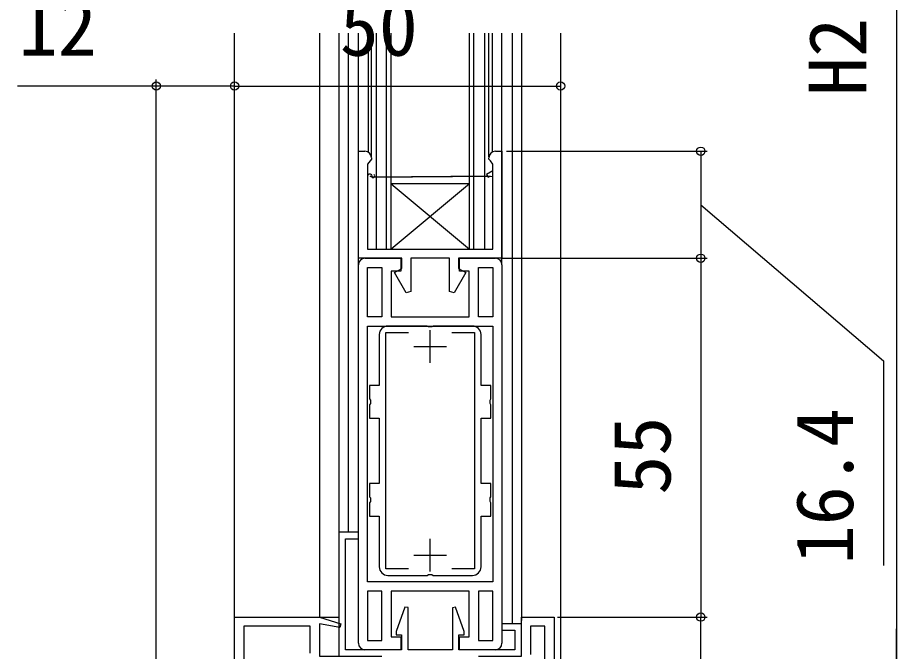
# Model space of a CAD drawing. Units: millimetres, scale not verified. Extents: x -525 to 525, y -782 to 777.
# Drawn here: x 235.2 to 370, y -201.3 to -104.2 of the extents above; entities that cross this region are included whole.
import ezdxf
from ezdxf.enums import TextEntityAlignment as Align

# ---------------------------------------------------------------- set-up
doc = ezdxf.new("R2010")
doc.units = ezdxf.units.MM
doc.header["$LTSCALE"] = 4
for name, color, linetype in [('0-2_YKK_11', 7, 'Continuous'), ('0-3_YKK_12', 2, 'Continuous'), ('0-6_YKK_D', 6, 'Continuous')]:
    doc.layers.add(name, color=color, linetype=linetype)
doc.styles.add('ＭＳ ゴシック', font='')
doc.styles.get('ＭＳ ゴシック').set_extended_font_data('MS Gothic')

msp = doc.modelspace()

# ---------------------------------------------------------------- linework, layer by layer
at = {"layer": '0-2_YKK_11'}
for p, q in [((289.243, -128.495), (289.583, -128.691)), ((289.833, -128.258), (289.833, -128.258)), ((287.458, -200.095), (287.458, -142.095)), ((309.458, -142.095), (309.458, -200.095)), ((298.458, -157.095), (298.458, -152.095)), ((295.958, -154.595), (300.958, -154.595)), ((298.458, -189.095), (298.458, -184.095)), ((295.958, -186.595), (300.958, -186.595))]:
    msp.add_line(p, q, dxfattribs=at)
for points in [[(308.458, -124.695), (309.458, -124.695), (309.458, -141.095), (302.808, -141.095), (302.808, -142.648), (303.928, -143.295), (302.149, -146.377), (301.408, -146.179), (301.408, -141.095), (295.508, -141.095), (295.508, -146.179), (294.766, -146.377), (292.987, -143.295), (294.108, -142.648), (294.108, -141.095), (287.458, -141.095), (287.458, -124.695), (288.458, -124.695)], [(288.858, -139.695), (308.058, -139.695), (308.058, -128.495), (308.058, -127.695), (308.058, -126.67), (307.683, -126.186), (307.458, -125.895), (307.458, -125.695)], [(289.458, -125.695), (289.458, -125.895), (289.233, -126.186), (288.858, -126.67), (288.858, -127.695), (288.858, -128.495), (288.858, -139.695)], [(308.058, -127.695), (307.083, -128.258), (307.333, -128.691), (307.672, -128.495), (307.672, -128.495)], [(289.583, -128.691), (289.243, -128.495), (289.243, -128.495)], [(307.672, -128.495), (289.583, -128.691), (308.058, -128.495)], [(288.458, -141.095), (293.958, -141.095), (293.958, -143.095), (292.458, -143.095), (292.458, -150.095), (304.458, -150.095), (304.458, -143.095), (302.958, -143.095), (302.958, -141.095), (308.458, -141.095)], [(304.958, -151.495), (298.916, -151.495), (298.732, -151.615), (298.183, -151.615), (297.999, -151.495), (291.958, -151.495)], [(290.658, -152.795), (290.658, -160.595), (289.158, -160.595), (289.158, -162.637), (289.278, -162.82), (289.278, -163.37), (289.158, -163.553), (289.158, -165.595), (290.658, -165.595), (290.658, -175.595), (289.158, -175.595), (289.158, -177.637), (289.278, -177.82), (289.278, -178.37), (289.158, -178.553), (289.158, -180.595), (290.658, -180.595), (290.658, -188.395)], [(295.121, -188.695), (291.658, -188.695), (291.658, -152.495), (295.121, -152.495)], [(301.794, -152.495), (305.258, -152.495), (305.258, -188.695), (301.794, -188.695)], [(306.258, -175.595), (306.258, -165.595), (307.758, -165.595), (307.758, -163.553), (307.638, -163.37), (307.638, -162.82), (307.758, -162.637), (307.758, -160.595), (306.258, -160.595), (306.258, -152.795)], [(306.258, -188.395), (306.258, -180.595), (307.758, -180.595), (307.758, -178.553), (307.638, -178.37), (307.638, -177.82), (307.758, -177.637), (307.758, -175.595), (306.258, -175.595)], [(312.458, -202.095), (312.458, -197.095), (309.458, -197.095), (309.458, -198.095), (311.458, -198.095), (311.458, -201.095), (302.858, -201.095), (302.858, -198.795), (303.658, -198.795), (303.658, -198.295), (302.358, -194.557), (301.858, -194.642), (301.858, -201.095), (295.058, -201.095), (295.058, -194.641), (294.557, -194.557), (293.258, -198.295), (293.258, -198.795), (294.058, -198.795), (294.058, -201.095), (285.458, -201.095), (285.458, -184.095), (287.458, -184.095), (287.458, -183.095), (284.458, -183.095), (284.458, -202.095)], [(291.958, -189.695), (297.999, -189.695), (298.183, -189.575), (298.732, -189.575), (298.916, -189.695), (304.958, -189.695)], [(308.458, -201.095), (302.958, -201.095), (302.958, -199.095), (304.458, -199.095), (304.458, -192.095), (292.458, -192.095), (292.458, -199.095), (293.958, -199.095), (293.958, -201.095), (288.458, -201.095)], [(317.458, -216.095), (268.458, -216.095), (268.458, -196.095), (281.458, -196.095), (284.762, -197.113), (284.618, -197.693), (281.458, -197.095), (281.458, -202.095), (291.058, -202.095)], [(305.858, -202.095), (312.458, -202.095), (312.458, -196.095), (317.458, -196.095), (317.458, -216.095)], [(280.058, -201.595), (280.058, -197.495), (269.858, -197.495), (269.858, -214.695)], [(316.058, -214.695), (316.058, -197.495), (313.858, -197.495), (313.858, -201.795)]]:
    msp.add_lwpolyline(points, dxfattribs=at)
for points in [[(291.058, -142.495), (291.058, -150.095), (288.858, -150.095), (288.858, -142.495)], [(308.058, -142.495), (308.058, -150.095), (305.858, -150.095), (305.858, -142.495)], [(308.058, -151.495), (308.058, -190.695), (288.858, -190.695), (288.858, -151.495)], [(291.058, -199.695), (291.058, -192.095), (288.858, -192.095), (288.858, -199.695)], [(308.058, -199.695), (308.058, -192.095), (305.858, -192.095), (305.858, -199.695)]]:
    msp.add_lwpolyline(points, close=True, dxfattribs=at)
for centre, radius, start, end in [((288.458, -125.695), 1, 0.00001, 89.99999), ((308.458, -125.695), 1, 90.00001, 179.99999), ((289.22, -128.593), 0.376, 344.87674, 164.87676), ((289.708, -128.475), 0.25, 240.00006, 60.00008), ((288.458, -142.095), 1, 90.00001, 179.99999), ((308.458, -142.095), 1, 0.00001, 89.99999), ((291.958, -152.795), 1.3, 90.00001, 179.99999), ((304.958, -152.795), 1.3, 0.00001, 89.99999), ((291.958, -188.395), 1.3, 180.00001, 269.99999), ((304.958, -188.395), 1.3, 270.00001, 359.99999), ((288.458, -200.095), 1, 180.00001, 269.99999), ((308.458, -200.095), 1, 270.00001, 359.99999)]:
    msp.add_arc(centre, radius, start, end, dxfattribs=at)
at = {"layer": '0-3_YKK_12'}
for p, q in [((268.458, -196.595), (268.458, -106.595)), ((281.458, -106.595), (281.458, -196.095)), ((284.458, -106.595), (284.458, -183.395)), ((285.858, -106.595), (285.858, -183.095)), ((287.458, -142.095), (287.458, -106.595)), ((288.958, -106.595), (288.958, -124.829)), ((289.449, -125.566), (289.449, -106.595)), ((290.149, -106.595), (290.149, -139.695)), ((291.749, -139.695), (291.749, -106.595)), ((292.449, -139.695), (292.449, -106.595)), ((304.466, -139.695), (304.466, -106.595)), ((305.166, -139.695), (305.166, -106.595)), ((306.766, -106.595), (306.766, -139.695)), ((307.466, -125.566), (307.466, -106.595)), ((307.958, -106.595), (307.958, -124.829)), ((309.458, -142.095), (309.458, -106.595)), ((311.058, -197.095), (311.058, -106.595)), ((312.458, -106.595), (312.458, -196.595)), ((318.458, -106.595), (318.458, -216.095)), ((304.466, -129.695), (292.449, -139.695)), ((290.149, -139.695), (306.766, -139.695)), ((281.458, -196.095), (284.458, -196.095))]:
    msp.add_line(p, q, dxfattribs=at)
msp.add_lwpolyline([(304.466, -129.695), (292.449, -129.695), (304.466, -139.695)], dxfattribs=at)
at = {"layer": '0-6_YKK_D'}
for p, q in [((369.958, -6.595), (369.958, -205.595)), ((256.458, -216.595), (256.458, -113.695)), ((268.458, -114.695), (318.458, -114.695)), ((310.158, -124.695), (340.958, -124.695)), ((339.958, -124.695), (339.958, -141.095)), ((309.458, -141.095), (340.958, -141.095)), ((320.458, -141.095), (340.958, -141.095)), ((339.958, -141.095), (339.958, -196.095)), ((317.958, -196.095), (340.958, -196.095)), ((317.958, -196.095), (340.958, -196.095)), ((339.958, -216.095), (339.958, -196.095)), ((369.958, -216.095), (369.958, -197.909))]:
    msp.add_line(p, q, dxfattribs=at)
for points in [[(268.458, -114.695), (256.458, -114.695), (235.18, -114.695)], [(339.958, -132.895), (367.958, -156.816), (367.958, -188.156)]]:
    msp.add_lwpolyline(points, dxfattribs=at)
for centre in [(256.458, -114.695), (268.458, -114.695), (268.458, -114.695), (318.458, -114.695), (339.958, -124.695), (339.958, -141.095), (339.958, -141.095), (339.958, -196.095), (339.958, -196.095)]:
    msp.add_circle(centre, 0.637, dxfattribs=at)

# ---------------------------------------------------------------- texts
at = {"layer": '0-6_YKK_D', "style": 'ＭＳ ゴシック'}
for s, p in [('12', (235.339, -112.695)), ('50', (284.594, -112.695))]:
    msp.add_text(s, height=8.798, dxfattribs=at).set_placement(p, align=Align.BOTTOM_LEFT)
for s, p in [('H2', (367.958, -116.22)), ('16.4', (365.958, -187.997)), ('55', (337.958, -177.322))]:
    msp.add_text(s, height=8.798, rotation=90, dxfattribs=at).set_placement(p, align=Align.BOTTOM_LEFT)

doc.saveas('drawing.dxf')
